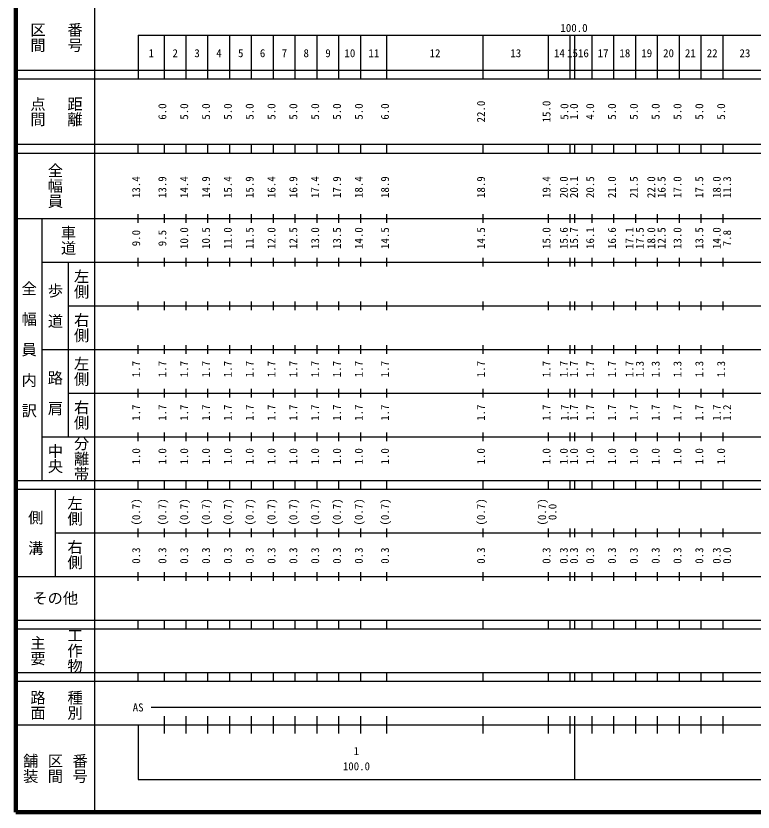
# Model space of a CAD drawing. Units: millimetres on the paper, enlarged 1000 times. Extents: x 40000 to 680000, y 20000 to 380000.
# Drawn here: x 40000 to 208865, y 20000 to 202409 of the extents above; entities that cross this region are included whole.
import ezdxf
from ezdxf.enums import TextEntityAlignment as Align

# ---------------------------------------------------------------- set-up
doc = ezdxf.new("R2010")
doc.units = ezdxf.units.MM
doc.header["$LTSCALE"] = 1000
doc.layers.add('M-TTL', color=2, linetype='Continuous', lineweight=140)
doc.layers.add('M-TTL-BAND', color=7, linetype='Continuous', lineweight=25)
doc.styles.add('@ＭＳ ゴシック', font='')
doc.styles.add('ＭＳ ゴシック', font='')
doc.styles.get('@ＭＳ ゴシック').set_extended_font_data('@MS Gothic')
doc.styles.get('ＭＳ ゴシック').set_extended_font_data('MS Gothic')

msp = doc.modelspace()

# ---------------------------------------------------------------- linework, layer by layer
at = {"layer": 'M-TTL'}
for p, q in [((40000, 380000), (40000, 20000)), ((40000, 20000), (680000, 20000))]:
    msp.add_line(p, q, dxfattribs=at)
at = {"layer": 'M-TTL-BAND'}
for p, q in [((58000, 370000), (58000, 20000)), ((68000, 198000), (579000, 198000)), ((68000, 198000), (68000, 188000)), ((74000, 188000), (74000, 198000)), ((79000, 188000), (79000, 198000)), ((84000, 188000), (84000, 198000)), ((89000, 188000), (89000, 198000)), ((94000, 188000), (94000, 198000)), ((99000, 188000), (99000, 198000)), ((104000, 188000), (104000, 198000)), ((109000, 188000), (109000, 198000)), ((114000, 188000), (114000, 198000)), ((119000, 188000), (119000, 198000)), ((125000, 188000), (125000, 198000)), ((147000, 188000), (147000, 198000)), ((162000, 188000), (162000, 198000)), ((167000, 188000), (167000, 198000)), ((168000, 188000), (168000, 198000)), ((172000, 188000), (172000, 198000)), ((177000, 188000), (177000, 198000)), ((182000, 188000), (182000, 198000)), ((187000, 188000), (187000, 198000)), ((192000, 188000), (192000, 198000)), ((197000, 188000), (197000, 198000)), ((202000, 188000), (202000, 198000)), ((40000, 190000), (579000, 190000)), ((40000, 188000), (579000, 188000)), ((40000, 173000), (579000, 173000)), ((68000, 171000), (68000, 173000)), ((74000, 171000), (74000, 173000)), ((79000, 171000), (79000, 173000)), ((84000, 171000), (84000, 173000)), ((89000, 171000), (89000, 173000)), ((94000, 171000), (94000, 173000)), ((99000, 171000), (99000, 173000)), ((104000, 171000), (104000, 173000)), ((109000, 171000), (109000, 173000)), ((114000, 171000), (114000, 173000)), ((119000, 171000), (119000, 173000)), ((125000, 171000), (125000, 173000)), ((147000, 171000), (147000, 173000)), ((162000, 171000), (162000, 173000)), ((167000, 171000), (167000, 173000)), ((168000, 171000), (168000, 173000)), ((172000, 171000), (172000, 173000)), ((177000, 171000), (177000, 173000)), ((182000, 171000), (182000, 173000)), ((187000, 171000), (187000, 173000)), ((192000, 171000), (192000, 173000)), ((197000, 171000), (197000, 173000)), ((202000, 171000), (202000, 173000)), ((40000, 171000), (579000, 171000)), ((68000, 155000), (68000, 157000)), ((74000, 155000), (74000, 157000)), ((79000, 155000), (79000, 157000)), ((84000, 155000), (84000, 157000)), ((89000, 155000), (89000, 157000)), ((94000, 155000), (94000, 157000)), ((99000, 155000), (99000, 157000)), ((104000, 155000), (104000, 157000)), ((109000, 155000), (109000, 157000)), ((114000, 155000), (114000, 157000)), ((119000, 155000), (119000, 157000)), ((125000, 155000), (125000, 157000)), ((147000, 155000), (147000, 157000)), ((162000, 155000), (162000, 157000)), ((167000, 155000), (167000, 157000)), ((168000, 155000), (168000, 157000)), ((172000, 155000), (172000, 157000)), ((177000, 155000), (177000, 157000)), ((182000, 155000), (182000, 157000)), ((187000, 155000), (187000, 157000)), ((192000, 155000), (192000, 157000)), ((197000, 155000), (197000, 157000)), ((202000, 155000), (202000, 157000)), ((40000, 156000), (579000, 156000)), ((46000, 96000), (46000, 156000)), ((46000, 146000), (579000, 146000)), ((52000, 146000), (52000, 106000)), ((68000, 145000), (68000, 147000)), ((74000, 145000), (74000, 147000)), ((79000, 145000), (79000, 147000)), ((84000, 145000), (84000, 147000)), ((89000, 145000), (89000, 147000)), ((94000, 145000), (94000, 147000)), ((99000, 145000), (99000, 147000)), ((104000, 145000), (104000, 147000)), ((109000, 145000), (109000, 147000)), ((114000, 145000), (114000, 147000)), ((119000, 145000), (119000, 147000)), ((125000, 145000), (125000, 147000)), ((147000, 145000), (147000, 147000)), ((162000, 145000), (162000, 147000)), ((167000, 145000), (167000, 147000)), ((168000, 145000), (168000, 147000)), ((172000, 145000), (172000, 147000)), ((177000, 145000), (177000, 147000)), ((182000, 145000), (182000, 147000)), ((187000, 145000), (187000, 147000)), ((192000, 145000), (192000, 147000)), ((197000, 145000), (197000, 147000)), ((202000, 145000), (202000, 147000)), ((68000, 135000), (68000, 137000)), ((74000, 135000), (74000, 137000)), ((79000, 135000), (79000, 137000)), ((84000, 135000), (84000, 137000)), ((89000, 135000), (89000, 137000)), ((94000, 135000), (94000, 137000)), ((99000, 135000), (99000, 137000)), ((104000, 135000), (104000, 137000)), ((109000, 135000), (109000, 137000)), ((114000, 135000), (114000, 137000)), ((119000, 135000), (119000, 137000)), ((125000, 135000), (125000, 137000)), ((147000, 135000), (147000, 137000)), ((162000, 135000), (162000, 137000)), ((167000, 135000), (167000, 137000)), ((168000, 135000), (168000, 137000)), ((172000, 135000), (172000, 137000)), ((177000, 135000), (177000, 137000)), ((182000, 135000), (182000, 137000)), ((187000, 135000), (187000, 137000)), ((192000, 135000), (192000, 137000)), ((197000, 135000), (197000, 137000)), ((202000, 135000), (202000, 137000)), ((52000, 136000), (579000, 136000)), ((46000, 126000), (579000, 126000)), ((68000, 125000), (68000, 127000)), ((74000, 125000), (74000, 127000)), ((79000, 125000), (79000, 127000)), ((84000, 125000), (84000, 127000)), ((89000, 125000), (89000, 127000)), ((94000, 125000), (94000, 127000)), ((99000, 125000), (99000, 127000)), ((104000, 125000), (104000, 127000)), ((109000, 125000), (109000, 127000)), ((114000, 125000), (114000, 127000)), ((119000, 125000), (119000, 127000)), ((125000, 125000), (125000, 127000)), ((147000, 125000), (147000, 127000)), ((162000, 125000), (162000, 127000)), ((167000, 125000), (167000, 127000)), ((168000, 125000), (168000, 127000)), ((172000, 125000), (172000, 127000)), ((177000, 125000), (177000, 127000)), ((182000, 125000), (182000, 127000)), ((187000, 125000), (187000, 127000)), ((192000, 125000), (192000, 127000)), ((197000, 125000), (197000, 127000)), ((202000, 125000), (202000, 127000)), ((68000, 115000), (68000, 117000)), ((74000, 115000), (74000, 117000)), ((79000, 115000), (79000, 117000)), ((84000, 115000), (84000, 117000)), ((89000, 115000), (89000, 117000)), ((94000, 115000), (94000, 117000)), ((99000, 115000), (99000, 117000)), ((104000, 115000), (104000, 117000)), ((109000, 115000), (109000, 117000)), ((114000, 115000), (114000, 117000)), ((119000, 115000), (119000, 117000)), ((125000, 115000), (125000, 117000)), ((147000, 115000), (147000, 117000)), ((162000, 115000), (162000, 117000)), ((167000, 115000), (167000, 117000)), ((168000, 115000), (168000, 117000)), ((172000, 115000), (172000, 117000)), ((177000, 115000), (177000, 117000)), ((182000, 115000), (182000, 117000)), ((187000, 115000), (187000, 117000)), ((192000, 115000), (192000, 117000)), ((197000, 115000), (197000, 117000)), ((202000, 115000), (202000, 117000)), ((52000, 116000), (579000, 116000)), ((46000, 106000), (579000, 106000)), ((68000, 105000), (68000, 107000)), ((74000, 105000), (74000, 107000)), ((79000, 105000), (79000, 107000)), ((84000, 105000), (84000, 107000)), ((89000, 105000), (89000, 107000)), ((94000, 105000), (94000, 107000)), ((99000, 105000), (99000, 107000)), ((104000, 105000), (104000, 107000)), ((109000, 105000), (109000, 107000)), ((114000, 105000), (114000, 107000)), ((119000, 105000), (119000, 107000)), ((125000, 105000), (125000, 107000)), ((147000, 105000), (147000, 107000)), ((162000, 105000), (162000, 107000)), ((167000, 105000), (167000, 107000)), ((168000, 105000), (168000, 107000)), ((172000, 105000), (172000, 107000)), ((177000, 105000), (177000, 107000)), ((182000, 105000), (182000, 107000)), ((187000, 105000), (187000, 107000)), ((192000, 105000), (192000, 107000)), ((197000, 105000), (197000, 107000)), ((202000, 105000), (202000, 107000)), ((40000, 96000), (579000, 96000)), ((68000, 94000), (68000, 96000)), ((74000, 94000), (74000, 96000)), ((79000, 94000), (79000, 96000)), ((84000, 94000), (84000, 96000)), ((89000, 94000), (89000, 96000)), ((94000, 94000), (94000, 96000)), ((99000, 94000), (99000, 96000)), ((104000, 94000), (104000, 96000)), ((109000, 94000), (109000, 96000)), ((114000, 94000), (114000, 96000)), ((119000, 94000), (119000, 96000)), ((125000, 94000), (125000, 96000)), ((147000, 94000), (147000, 96000)), ((162000, 94000), (162000, 96000)), ((167000, 94000), (167000, 96000)), ((168000, 94000), (168000, 96000)), ((172000, 94000), (172000, 96000)), ((177000, 94000), (177000, 96000)), ((182000, 94000), (182000, 96000)), ((187000, 94000), (187000, 96000)), ((192000, 94000), (192000, 96000)), ((197000, 94000), (197000, 96000)), ((202000, 94000), (202000, 96000)), ((40000, 94000), (579000, 94000)), ((49000, 94000), (49000, 74000)), ((49000, 84000), (579000, 84000)), ((68000, 83000), (68000, 85000)), ((74000, 83000), (74000, 85000)), ((79000, 83000), (79000, 85000)), ((84000, 83000), (84000, 85000)), ((89000, 83000), (89000, 85000)), ((94000, 83000), (94000, 85000)), ((99000, 83000), (99000, 85000)), ((104000, 83000), (104000, 85000)), ((109000, 83000), (109000, 85000)), ((114000, 83000), (114000, 85000)), ((119000, 83000), (119000, 85000)), ((125000, 83000), (125000, 85000)), ((147000, 83000), (147000, 85000)), ((162000, 83000), (162000, 85000)), ((167000, 83000), (167000, 85000)), ((168000, 83000), (168000, 85000)), ((172000, 83000), (172000, 85000)), ((177000, 83000), (177000, 85000)), ((182000, 83000), (182000, 85000)), ((187000, 83000), (187000, 85000)), ((192000, 83000), (192000, 85000)), ((197000, 83000), (197000, 85000)), ((202000, 83000), (202000, 85000)), ((68000, 73000), (68000, 75000)), ((74000, 73000), (74000, 75000)), ((79000, 73000), (79000, 75000)), ((84000, 73000), (84000, 75000)), ((89000, 73000), (89000, 75000)), ((94000, 73000), (94000, 75000)), ((99000, 73000), (99000, 75000)), ((104000, 73000), (104000, 75000)), ((109000, 73000), (109000, 75000)), ((114000, 73000), (114000, 75000)), ((119000, 73000), (119000, 75000)), ((125000, 73000), (125000, 75000)), ((147000, 73000), (147000, 75000)), ((162000, 73000), (162000, 75000)), ((167000, 73000), (167000, 75000)), ((168000, 73000), (168000, 75000)), ((172000, 73000), (172000, 75000)), ((177000, 73000), (177000, 75000)), ((182000, 73000), (182000, 75000)), ((187000, 73000), (187000, 75000)), ((192000, 73000), (192000, 75000)), ((197000, 73000), (197000, 75000)), ((202000, 73000), (202000, 75000)), ((40000, 74000), (579000, 74000)), ((40000, 64000), (579000, 64000)), ((68000, 62000), (68000, 64000)), ((74000, 62000), (74000, 64000)), ((79000, 62000), (79000, 64000)), ((84000, 62000), (84000, 64000)), ((89000, 62000), (89000, 64000)), ((94000, 62000), (94000, 64000)), ((99000, 62000), (99000, 64000)), ((104000, 62000), (104000, 64000)), ((109000, 62000), (109000, 64000)), ((114000, 62000), (114000, 64000)), ((119000, 62000), (119000, 64000)), ((125000, 62000), (125000, 64000)), ((147000, 62000), (147000, 64000)), ((162000, 62000), (162000, 64000)), ((167000, 62000), (167000, 64000)), ((168000, 62000), (168000, 64000)), ((172000, 62000), (172000, 64000)), ((177000, 62000), (177000, 64000)), ((182000, 62000), (182000, 64000)), ((187000, 62000), (187000, 64000)), ((192000, 62000), (192000, 64000)), ((197000, 62000), (197000, 64000)), ((202000, 62000), (202000, 64000)), ((40000, 62000), (579000, 62000)), ((40000, 52000), (579000, 52000)), ((68000, 50000), (68000, 52000)), ((74000, 50000), (74000, 52000)), ((79000, 50000), (79000, 52000)), ((84000, 50000), (84000, 52000)), ((89000, 50000), (89000, 52000)), ((94000, 50000), (94000, 52000)), ((99000, 50000), (99000, 52000)), ((104000, 50000), (104000, 52000)), ((109000, 50000), (109000, 52000)), ((114000, 50000), (114000, 52000)), ((119000, 50000), (119000, 52000)), ((125000, 50000), (125000, 52000)), ((147000, 50000), (147000, 52000)), ((162000, 50000), (162000, 52000)), ((167000, 50000), (167000, 52000)), ((168000, 50000), (168000, 52000)), ((172000, 50000), (172000, 52000)), ((177000, 50000), (177000, 52000)), ((182000, 50000), (182000, 52000)), ((187000, 50000), (187000, 52000)), ((192000, 50000), (192000, 52000)), ((197000, 50000), (197000, 52000)), ((202000, 50000), (202000, 52000)), ((40000, 50000), (579000, 50000)), ((71000, 44000), (565000, 44000)), ((74000, 38000), (74000, 42000)), ((79000, 38000), (79000, 42000)), ((84000, 38000), (84000, 42000)), ((89000, 38000), (89000, 42000)), ((94000, 38000), (94000, 42000)), ((99000, 38000), (99000, 42000)), ((104000, 38000), (104000, 42000)), ((109000, 38000), (109000, 42000)), ((114000, 38000), (114000, 42000)), ((119000, 38000), (119000, 42000)), ((125000, 38000), (125000, 42000)), ((147000, 38000), (147000, 42000)), ((162000, 38000), (162000, 42000)), ((167000, 38000), (167000, 42000)), ((168000, 27500), (168000, 42000)), ((172000, 38000), (172000, 42000)), ((177000, 38000), (177000, 42000)), ((182000, 38000), (182000, 42000)), ((187000, 38000), (187000, 42000)), ((192000, 38000), (192000, 42000)), ((197000, 38000), (197000, 42000)), ((202000, 38000), (202000, 42000)), ((40000, 40000), (579000, 40000)), ((68000, 40000), (68000, 27500)), ((68000, 27500), (579000, 27500))]:
    msp.add_line(p, q, dxfattribs=at)

# ---------------------------------------------------------------- texts
at = {"layer": 'M-TTL-BAND', "style": '@ＭＳ ゴシック'}
for s, p in [('番号', (53500, 197500)), ('区間', (45000, 197500)), ('点間', (45000, 180500)), ('距離', (53500, 180500)), ('全幅員', (49000, 163500)), ('車道', (52000, 151000)), ('左側', (55000, 141000)), ('全\u3000幅\u3000員\u3000内\u3000訳', (43000, 126000)), ('歩\u3000道', (49000, 136000)), ('右側', (55000, 131000)), ('左側', (55000, 121000)), ('路\u3000肩', (49000, 116000)), ('右側', (55000, 111000)), ('分離帯', (55000, 101000)), ('中央', (49000, 101000)), ('左側', (53500, 89000)), ('側\u3000溝', (44500, 84000)), ('右側', (53500, 79000)), ('主要', (45000, 57000)), ('工作物', (53500, 57000)), ('路面', (45000, 44500)), ('種別', (53500, 44500)), ('舗装', (43333, 30000)), ('区間', (49000, 30000)), ('番号', (54667, 30000))]:
    msp.add_text(s, height=2566, rotation=270, dxfattribs=at).set_placement(p, align=Align.MIDDLE_CENTER)
at = {"layer": 'M-TTL-BAND', "style": 'ＭＳ ゴシック'}
for s, p in [('100.0', (167844, 198195)), ('1', (71000, 192405)), ('2', (76500, 192405)), ('3', (81500, 192405)), ('4', (86500, 192405)), ('5', (91500, 192405)), ('6', (96500, 192405)), ('7', (101500, 192405)), ('8', (106500, 192405)), ('9', (111500, 192405)), ('10', (116500, 192405)), ('11', (122000, 192405)), ('12', (136000, 192405)), ('13', (154500, 192405)), ('14', (164500, 192405)), ('15', (167500, 192405)), ('16', (170000, 192405)), ('17', (174500, 192405)), ('18', (179500, 192405)), ('19', (184500, 192405)), ('20', (189500, 192405)), ('21', (194500, 192405)), ('22', (199500, 192405)), ('23', (207000, 192405)), ('AS', (68000, 42500)), ('1', (118000, 32523)), ('100.0', (118000, 29033))]:
    msp.add_text(s, height=1833, dxfattribs=at).set_placement(p, align=Align.BOTTOM_CENTER)
for s, p in [('22.0', (148000, 180500)), ('15.0', (163000, 180500)), ('6.0', (75000, 180500)), ('5.0', (80000, 180500)), ('5.0', (85000, 180500)), ('5.0', (90000, 180500)), ('5.0', (95000, 180500)), ('5.0', (100000, 180500)), ('5.0', (105000, 180500)), ('5.0', (110000, 180500)), ('5.0', (115000, 180500)), ('5.0', (120000, 180500)), ('6.0', (126000, 180500)), ('5.0', (167103, 180500)), ('1.0', (169295, 180500)), ('4.0', (173000, 180500)), ('5.0', (178000, 180500)), ('5.0', (183000, 180500)), ('5.0', (188000, 180500)), ('5.0', (193000, 180500)), ('5.0', (198000, 180500)), ('5.0', (203000, 180500)), ('13.4', (69000, 163174)), ('13.9', (75000, 163174)), ('14.4', (80000, 163174)), ('14.9', (85000, 163174)), ('15.4', (90000, 163174)), ('15.9', (95000, 163174)), ('16.4', (100000, 163174)), ('16.9', (105000, 163174)), ('17.4', (110000, 163174)), ('17.9', (115000, 163174)), ('18.4', (120000, 163174)), ('18.9', (126000, 163174)), ('18.9', (148000, 163174)), ('19.4', (163000, 163174)), ('20.0', (166962, 163174)), ('20.1', (169295, 163174)), ('20.5', (173000, 163174)), ('21.0', (178000, 163174)), ('21.5', (183000, 163174)), ('22.0', (187000, 163174)), ('16.5', (189370, 163174)), ('17.0', (193000, 163174)), ('17.5', (198000, 163174)), ('18.0', (202000, 163174)), ('11.3', (204370, 163174)), ('9.0', (69000, 151500)), ('10.0', (80000, 151500)), ('10.5', (85000, 151500)), ('11.0', (90000, 151500)), ('11.5', (95000, 151500)), ('12.0', (100000, 151500)), ('12.5', (105000, 151500)), ('13.0', (110000, 151500)), ('13.5', (115000, 151500)), ('14.0', (120000, 151500)), ('14.5', (126000, 151500)), ('14.5', (148000, 151500)), ('15.0', (163000, 151500)), ('15.6', (166962, 151500)), ('15.7', (169295, 151500)), ('16.1', (173000, 151500)), ('16.6', (178000, 151500)), ('17.1', (182000, 151500)), ('17.5', (184370, 151500)), ('18.0', (187000, 151500)), ('12.5', (189370, 151500)), ('13.0', (193000, 151500)), ('13.5', (198000, 151500)), ('14.0', (202000, 151500)), ('7.8', (204370, 151500)), ('9.5', (75000, 151500)), ('1.7', (69000, 121500)), ('1.7', (75000, 121500)), ('1.7', (80000, 121500)), ('1.7', (85000, 121500)), ('1.7', (90000, 121500)), ('1.7', (95000, 121500)), ('1.7', (100000, 121500)), ('1.7', (105000, 121500)), ('1.7', (110000, 121500)), ('1.7', (115000, 121500)), ('1.7', (120000, 121500)), ('1.7', (126000, 121500)), ('1.7', (148000, 121500)), ('1.7', (163000, 121500)), ('1.7', (166962, 121500)), ('1.7', (169295, 121500)), ('1.7', (173000, 121500)), ('1.7', (178000, 121500)), ('1.7', (182000, 121500)), ('1.3', (184370, 121500)), ('1.3', (188000, 121500)), ('1.3', (193000, 121500)), ('1.3', (198000, 121500)), ('1.3', (203000, 121500)), ('1.7', (69000, 111500)), ('1.7', (75000, 111500)), ('1.7', (80000, 111500)), ('1.7', (85000, 111500)), ('1.7', (90000, 111500)), ('1.7', (95000, 111500)), ('1.7', (100000, 111500)), ('1.7', (105000, 111500)), ('1.7', (110000, 111500)), ('1.7', (115000, 111500)), ('1.7', (120000, 111500)), ('1.7', (126000, 111500)), ('1.7', (148000, 111500)), ('1.7', (163000, 111500)), ('1.7', (167164, 111500)), ('1.7', (169295, 111500)), ('1.7', (173000, 111500)), ('1.7', (178000, 111500)), ('1.7', (183000, 111500)), ('1.7', (188000, 111500)), ('1.7', (193000, 111500)), ('1.7', (198000, 111500)), ('1.7', (202000, 111500)), ('1.2', (204370, 111500)), ('1.0', (69000, 101500)), ('1.0', (75000, 101500)), ('1.0', (80000, 101500)), ('1.0', (85000, 101500)), ('1.0', (90000, 101500)), ('1.0', (95000, 101500)), ('1.0', (100000, 101500)), ('1.0', (105000, 101500)), ('1.0', (110000, 101500)), ('1.0', (115000, 101500)), ('1.0', (120000, 101500)), ('1.0', (126000, 101500)), ('1.0', (148000, 101500)), ('1.0', (163000, 101500)), ('1.0', (166962, 101500)), ('1.0', (169295, 101500)), ('1.0', (173000, 101500)), ('1.0', (178000, 101500)), ('1.0', (183000, 101500)), ('1.0', (188000, 101500)), ('1.0', (193000, 101500)), ('1.0', (198000, 101500)), ('1.0', (203000, 101500)), ('(0.7)', (69000, 88764)), ('(0.7)', (75000, 88764)), ('(0.7)', (80000, 88764)), ('(0.7)', (85000, 88764)), ('(0.7)', (90000, 88764)), ('(0.7)', (95000, 88764)), ('(0.7)', (100000, 88764)), ('(0.7)', (105000, 88764)), ('(0.7)', (110000, 88764)), ('(0.7)', (115000, 88764)), ('(0.7)', (120000, 88764)), ('(0.7)', (126000, 88764)), ('(0.7)', (148000, 88764)), ('(0.7)', (162000, 88764)), ('0.0', (164370, 88764)), ('0.3', (69000, 78764)), ('0.3', (75000, 78764)), ('0.3', (80000, 78764)), ('0.3', (85000, 78764)), ('0.3', (90000, 78764)), ('0.3', (95000, 78764)), ('0.3', (100000, 78764)), ('0.3', (105000, 78764)), ('0.3', (110000, 78764)), ('0.3', (115000, 78764)), ('0.3', (120000, 78764)), ('0.3', (126000, 78764)), ('0.3', (148000, 78764)), ('0.3', (163000, 78764)), ('0.3', (166962, 78764)), ('0.3', (169295, 78764)), ('0.3', (173000, 78764)), ('0.3', (178000, 78764)), ('0.3', (183000, 78764)), ('0.3', (188000, 78764)), ('0.3', (193000, 78764)), ('0.3', (198000, 78764)), ('0.3', (202000, 78764)), ('0.0', (204370, 78764))]:
    msp.add_text(s, height=1833, rotation=90, dxfattribs=at).set_placement(p, align=Align.BOTTOM_CENTER)
msp.add_text('その他', height=2566, dxfattribs=at).set_placement((49000, 69000), align=Align.MIDDLE_CENTER)

doc.saveas('drawing.dxf')
